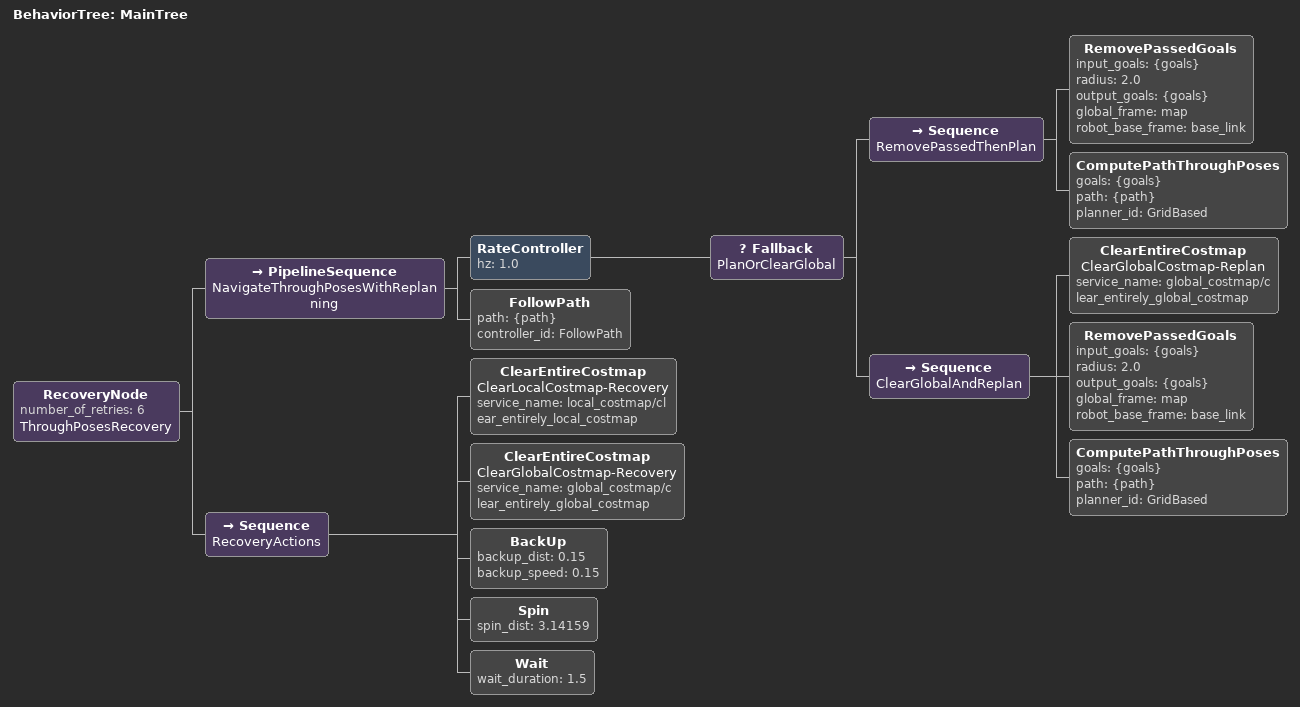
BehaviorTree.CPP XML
<?xml version="1.0"?>
<root main_tree_to_execute="MainTree">
  <BehaviorTree ID="MainTree">

    <RecoveryNode number_of_retries="6" name="ThroughPosesRecovery">

      <PipelineSequence name="NavigateThroughPosesWithReplanning">

        <RateController hz="1.0">
          <Fallback name="PlanOrClearGlobal">

            <Sequence name="RemovePassedThenPlan">
              <RemovePassedGoals
                input_goals="{goals}"
                radius="2.0"
                output_goals="{goals}"
                global_frame="map"
                robot_base_frame="base_link" />
              <ComputePathThroughPoses
                goals="{goals}"
                path="{path}"
                planner_id="GridBased"/>
            </Sequence>

            <Sequence name="ClearGlobalAndReplan">
              <ClearEntireCostmap
                name="ClearGlobalCostmap-Replan"
                service_name="global_costmap/clear_entirely_global_costmap"/>
              <RemovePassedGoals
                input_goals="{goals}"
                radius="2.0"
                output_goals="{goals}"
                global_frame="map"
                robot_base_frame="base_link" />
              <ComputePathThroughPoses
                goals="{goals}"
                path="{path}"
                planner_id="GridBased"/>
            </Sequence>

          </Fallback>
        </RateController>

        <FollowPath
          path="{path}"
          controller_id="FollowPath"/>

      </PipelineSequence>

      <Sequence name="RecoveryActions">
        <ClearEntireCostmap
          name="ClearLocalCostmap-Recovery"
          service_name="local_costmap/clear_entirely_local_costmap"/>
        <ClearEntireCostmap
          name="ClearGlobalCostmap-Recovery"
          service_name="global_costmap/clear_entirely_global_costmap"/>
        <BackUp backup_dist="0.15" backup_speed="0.15"/>
        <Spin spin_dist="3.14159"/>
        <Wait wait_duration="1.5"/>
      </Sequence>

    </RecoveryNode>

  </BehaviorTree>
</root>
